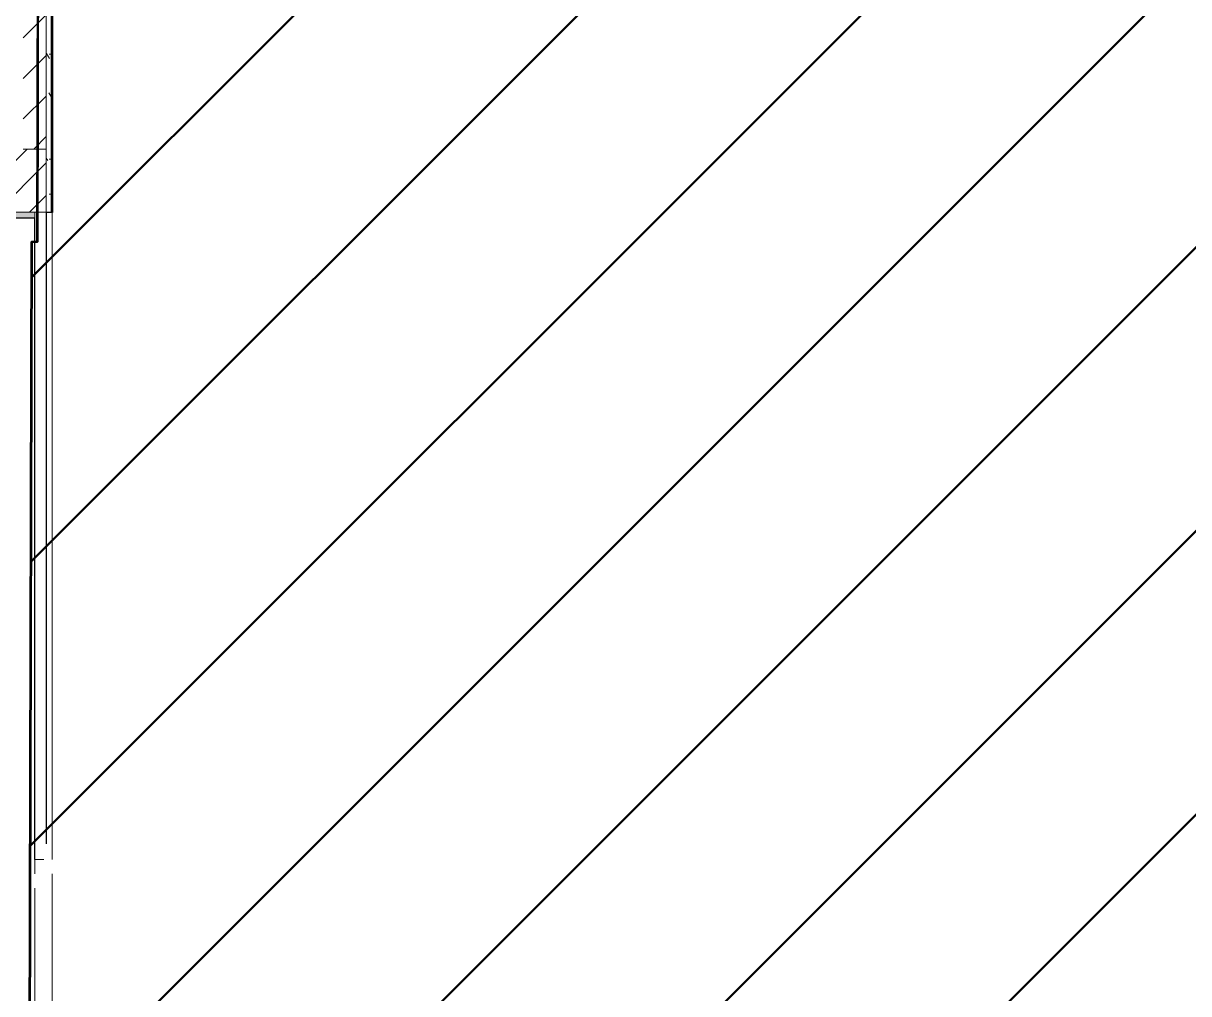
# Model space of a CAD drawing. Header units: millimetres. Extents: x -213547 to 415037, y -3642 to 106956.
# Drawn here: x 101595 to 105655, y 2321 to 5702 of the extents above; entities that cross this region are included whole.
import ezdxf

# ---------------------------------------------------------------- set-up
doc = ezdxf.new("R2010")
doc.units = ezdxf.units.MM
for name, color, linetype, lineweight in [('1)CF2', 3, 'Continuous', 30), ('10)FK4', 3, 'Continuous', 50), ('965 СКБ CF2', 5, 'Continuous', 50), ('A-FLOR', 7, 'Continuous', 9), ('A-WALL', 7, 'Continuous', 5), ('I-WALL', 7, 'Continuous', 5)]:
    doc.layers.add(name, color=color, linetype=linetype, lineweight=lineweight)
doc.layers.add('A-WALL-1', color=9, linetype='Continuous', lineweight=5, true_color=0x808080)
doc.layers.add('A-WALL-FNSH-1', color=9, linetype='Continuous', lineweight=5, true_color=0x808080)
pattern_1 = [(0, (64.7, -136.06), (243.84, 60.96), [20.117, -162.763, 20.117, -162.763, -975.36]), (0, (64.7, -136.06), (243.84, 60.96), [-365.76, 20.117, -345.643, 20.117, -162.763, -426.72]), (0, (64.7, -136.06), (243.84, 60.96), [-914.4, 20.117, -101.803, 20.117, -284.683]), (120, (156.14, -105.58), (-174.71291, 180.691634), [20.117, -162.763, 20.117, -162.763, -975.36]), (120, (156.14, -105.58), (-174.71291, 180.691634), [-365.76, 20.117, -345.643, 20.117, -162.763, -426.72]), (120, (156.14, -105.58), (-174.71291, 180.691634), [-914.4, 20.117, -101.803, 20.117, -284.683]), (240, (186.62, 16.34), (-69.12709, -241.651634), [20.117, -162.763, 20.117, -162.763, -975.36]), (240, (186.62, 16.34), (-69.12709, -241.651634), [-365.76, 20.117, -345.643, 20.117, -162.763, -426.72]), (240, (186.62, 16.34), (-69.12709, -241.651634), [-914.4, 20.117, -101.803, 20.117, -284.683])]

msp = doc.modelspace()

# ---------------------------------------------------------------- hatches: boundary and pattern name
at = {"layer": '1)CF2'}
h = msp.add_hatch(dxfattribs=at)
h.set_pattern_fill('ANSI31', color=256, scale=220)
h.paths.add_polyline_path([(107117.8, 5788.9), (107129.6, 8231.6), (107131.1, 8882.2), (107131.1, 8883.1), (107125.1, 8883.1), (107128, 10127), (101656.1, 10139.9), (101643.9, 4940.4), (101623.9, 4940.4), (101612.9, 281.9), (101872.9, 281.3), (101872.1, -68.7), (105510.1, -77.2), (105510.9, 272.8), (106032.9, 271.6), (106032.1, -78.4), (107110.1, -81), (107111, 289.5), (107111, 292.7), (107116.1, 2491.6), (107116.7, 2724.1), (107110.6, 2724.1), (107111.6, 3120.9), (107122.8, 5322.1), (107116.7, 5322.1)])
at = {"layer": '965 СКБ CF2'}
h = msp.add_hatch(dxfattribs=at)
h.set_pattern_fill('ANSI31', color=256, scale=220)
h.paths.add_polyline_path([(107117.8, 5788.9), (107129.6, 8231.6), (107131.1, 8882.2), (107131.1, 8883.1), (107125.1, 8883.1), (107128, 10127), (101656.1, 10139.9), (101643.9, 4940.4), (101623.9, 4940.4), (101612.9, 281.9), (101872.9, 281.3), (101872.1, -68.7), (105510.1, -77.2), (105510.9, 272.8), (106032.9, 271.6), (106032.1, -78.4), (107110.1, -81), (107111, 289.5), (107111, 292.7), (107116.1, 2491.6), (107116.7, 2724.1), (107110.6, 2724.1), (107111.6, 3120.9), (107122.8, 5322.1), (107116.7, 5322.1)])
at = {"layer": 'I-WALL'}
h = msp.add_hatch(dxfattribs=at)
h.set_pattern_fill('FP_22', color=256, style=0, pattern_type=2)
h.set_pattern_definition([(45, (64.7, -136.06), (-70.71068, 70.71068), [])])
h.paths.add_polyline_path([(101594.7, 5263.9), (101674.7, 5263.9), (101674.7, 10243.9), (101594.7, 10243.9), (101594.7, 5287.5)])
h = msp.add_hatch(dxfattribs=at)
h.set_pattern_fill('FP_191', color=256, style=0, pattern_type=2)
h.set_pattern_definition(pattern_1)
h.paths.add_polyline_path([(101674.7, 5043.9), (101694.7, 5043.9), (101693.7, 10243.9), (101674.7, 10263.9), (101674.7, 5156.6)])
h.paths.add_polyline_path([(101694.7, 10243.9), (101694.7, 10263.9), (101674.7, 10263.9)])
h = msp.add_hatch(dxfattribs=at)
h.set_pattern_fill('FP_1', color=256, style=0, pattern_type=2)
h.set_pattern_definition([(45, (64.7, -136.06), (-114.04925, 114.04925), []), (45, (178.75, -136.06), (-114.04925, 114.04925), [201.612, -40.322, 6.706, -33.617])])
h.paths.add_polyline_path([(99724.7, 5043.9), (99724.7, 5263.9), (94274.7, 5263.9), (94274.7, 5043.9), (99694.7, 5043.9)])
h.paths.add_polyline_path([(101674.7, 5043.9), (101674.7, 5263.9), (100774.7, 5263.9), (100774.7, 5043.9), (101634.7, 5043.9)])
h = msp.add_hatch(dxfattribs=at)
h.set_pattern_fill('FP_191', color=256, style=0, pattern_type=2)
h.set_pattern_definition(pattern_1)
h.paths.add_polyline_path([(100774.7, 5023.9), (101633.7, 5023.9), (101634.3, 5043.9), (100804.7, 5043.2), (100804.7, 5035.9), (100774.7, 5035.9)])
h.paths.add_polyline_path([(94274.7, 5023.9), (99724.7, 5023.9), (99724.7, 5035.9), (99694.7, 5035.9), (99694.7, 5043.9), (94274.7, 5043.9), (94274.7, 5037.3)])

# ---------------------------------------------------------------- linework, layer by layer
at = {"layer": '10)FK4'}
for points in [[(101693.7, 5042.9), (101694.7, 10242.9), (107167.7, 10241.9)], [(101694.7, 5042.9), (101695.7, 10242.9), (107168.7, 10241.9)]]:
    msp.add_lwpolyline(points, dxfattribs=at)
at = {"layer": '10)FK4', "flags": 128}
for points in [[(107110.2, 292.7), (107115.3, 2491.6), (107115.9, 2724.1), (107109.9, 2724.1), (107110.8, 3120.9), (107116.8, 3120.9), (107116.8, 3125.1), (107122, 5322.1), (107116, 5322.1), (107117, 5788.9), (107123.1, 5788.9), (107128.8, 8231.6), (107130.3, 8882.2), (107130.3, 8883.1), (107124.3, 8883.1), (107127.2, 10127), (101655.3, 10139.9), (101643.1, 4940.4), (101623.1, 4940.4), (101612.1, 281.9)], [(107111, 292.7), (107116.1, 2491.6), (107116.7, 2724.1), (107110.6, 2724.1), (107111.6, 3120.9), (107117.6, 3120.9), (107117.6, 3125.1), (107122.8, 5322.1), (107116.7, 5322.1), (107117.8, 5788.9), (107123.9, 5788.9), (107129.6, 8231.6), (107131.1, 8882.2), (107131.1, 8883.1), (107125.1, 8883.1), (107128, 10127), (101656.1, 10139.9), (101643.9, 4940.4), (101623.9, 4940.4), (101612.9, 281.9)]]:
    msp.add_lwpolyline(points, dxfattribs=at)
at = {"layer": 'A-FLOR'}
for p, q in [((101694.7, 2788.9), (101694.7, 10242.9)), ((101633.7, 5023.9), (99814.7, 5023.9)), ((101634.7, 2738.9), (101634.7, 5023.9)), ((101694.7, 1438.9), (101694.7, 2738.9)), ((101634.7, 2688.9), (101634.7, 1488.9))]:
    msp.add_line(p, q, dxfattribs=at)
at = {"layer": 'A-WALL'}
for p, q in [((101674.7, 5263.9), (101594.7, 5263.9)), ((101634.7, 5043.9), (101634.7, 5023.9)), ((101674.7, 5043.9), (101674.7, 2843.9)), ((101675.7, 5043.9), (101675.7, 5042.9)), ((101633.7, 5023.9), (101634.7, 5023.9))]:
    msp.add_line(p, q, dxfattribs=at)
at = {"layer": 'A-WALL-1'}
for p, q in [((101674.7, 10463.9), (101674.7, 5043.9)), ((101695.7, 5043.9), (100804.7, 5043.9)), ((101634.7, 2788.9), (101666.7, 2788.9))]:
    msp.add_line(p, q, dxfattribs=at)
at = {"layer": 'A-WALL-FNSH-1'}
for p, q in [((101695.7, 5042.9), (101695.7, 10242.9)), ((101675.7, 2843.9), (101675.7, 5042.9)), ((101675.7, 5042.9), (101695.7, 5042.9)), ((100774.7, 5022.9), (101633.7, 5022.9)), ((101633.7, 5022.9), (101633.7, 2788.9)), ((101633.7, 2788.9), (101634.7, 2788.9))]:
    msp.add_line(p, q, dxfattribs=at)

doc.saveas('drawing.dxf')
